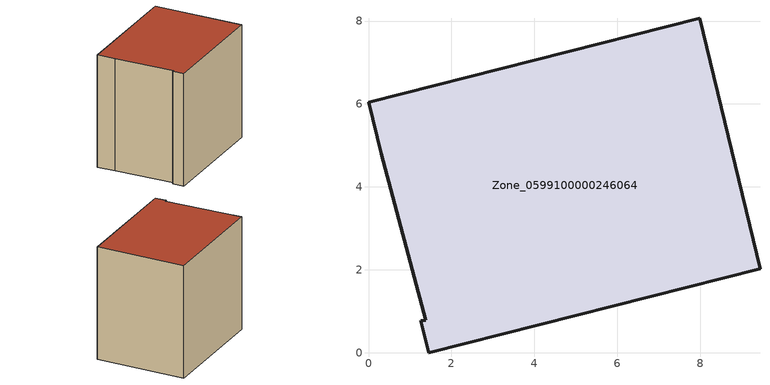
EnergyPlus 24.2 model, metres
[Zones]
Zone_0599100000246064
 floor ground (C_G): 1.45,0 1.26,0.78 1.38,0.79 0.31,4.8 0,6.04 7.99,8.07 9.44,2.03 z0
 wall outside (C_F): 1.45,0 9.44,2.03 7.99,8.07 0,6.04 0.31,4.8 1.38,0.79 1.26,0.78 1.45,0 z0:7.88
 roof outside (C_R): 1.26,0.78 1.45,0 9.44,2.03 7.99,8.07 0,6.04 0.31,4.8 1.38,0.79 z7.88
[BUILDING]
Pand.0599100000246064: North Axis=0; Terrain=City; Loads Convergence Tolerance Value=0.04; Temperature Convergence Tolerance Value=0.4; Solar Distribution=FullExterior; Maximum Number of Warmup Days=25; Minimum Number of Warmup Days=1
[Site:Location]
Rotterdam.The.Hague.AP_ZH_NLD Design_Conditions: Latitude=51.96; Longitude=4.45; Time Zone=1; Elevation=-4.5
[SITE:GROUNDTEMPERATURE:BUILDINGSURFACE]
18, 18, 18, 18, 18, 18, 18, 18, 18, 18, 18, 18
[MATERIAL] Thermal Absorptance=0.9; Solar Absorptance=0.7; Visible Absorptance=0.7
Name | Roughness | Thickness | Conductivity | Density | Specific Heat
G.TI.1965-1974 | MediumSmooth | 0.15 | 0.882353 | 540 | 1210
F.TI.1965-1974 | Rough | 0.3 | 0.697674 | 1920 | 840
R.TI.1965-1974 | MediumRough | 0.2 | 0.232558 | 1500 | 1000
[CONSTRUCTION]
C_G: G.TI.1965-1974
C_F: F.TI.1965-1974
C_R: R.TI.1965-1974
[ZONE]
Zone_0599100000246064: Type=1; Multiplier=1; Ceiling Height=Autocalculate; Volume=Autocalculate; Floor Area=autocalculate; Part of Total Floor Area=Yes
[ZONEINFILTRATION:DESIGNFLOWRATE]
Infil_Zone_0599100000246064: Zone or ZoneList or Space or SpaceList=Zone_0599100000246064; Schedule=AlwaysOn; Design Flow Rate Calculation Method=Flow/Area; Flow Rate per Floor Area=0.003; Constant Term Coefficient=1; Temperature Term Coefficient=0; Velocity Term Coefficient=0; Velocity Squared Term Coefficient=0
[HVACTEMPLATE:ZONE:IDEALLOADSAIRSYSTEM]
Zone_0599100000246064: Maximum Heating Supply Air Temperature=50; Minimum Cooling Supply Air Temperature=13; Maximum Heating Supply Air Humidity Ratio=0.0156; Minimum Cooling Supply Air Humidity Ratio=0.0077; Heating Limit=NoLimit; Cooling Limit=NoLimit; Dehumidification Control Type=ConstantSensibleHeatRatio; Cooling Sensible Heat Ratio=0.7; Dehumidification Setpoint=60; Humidification Control Type=None; Humidification Setpoint=30; Outdoor Air Method=None; Outdoor Air Flow Rate per Person=0.00944; Outdoor Air Flow Rate per Zone Floor Area=0; Outdoor Air Flow Rate per Zone=0; Demand Controlled Ventilation Type=None; Outdoor Air Economizer Type=NoEconomizer; Heat Recovery Type=None; Sensible Heat Recovery Effectiveness=0.7; Latent Heat Recovery Effectiveness=0.65
[ZONECONTROL:THERMOSTAT]
ThermostatControl_Zone_0599100000246064: Zone or ZoneList=Zone_0599100000246064; Control Type Schedule=DualSetpointControlType; Control 1=Thermostat_Zone_0599100000246064; Temperature Difference Between Cutout And Setpoint=0
[THERMOSTATSETPOINT:DUALSETPOINT]
Thermostat_Zone_0599100000246064: Heating Setpoint Temperature Schedule=HeatingSetpoint_Zone_0599100000246064; Cooling Setpoint Temperature Schedule=CoolingSetpoint_Zone_0599100000246064
[SCHEDULE:COMPACT]
HeatingSetpoint_Zone_0599100000246064: Through: 12/31, For: AllDays, Until: 24:00, 21
CoolingSetpoint_Zone_0599100000246064: Through: 12/31, For: AllDays, Until: 24:00, 24
DualSetpointControlType: Through: 12/31, For: AllDays, Until: 24:00, 4
AlwaysOn: Through: 12/31, For: AllDays, Until: 24:00, 1
